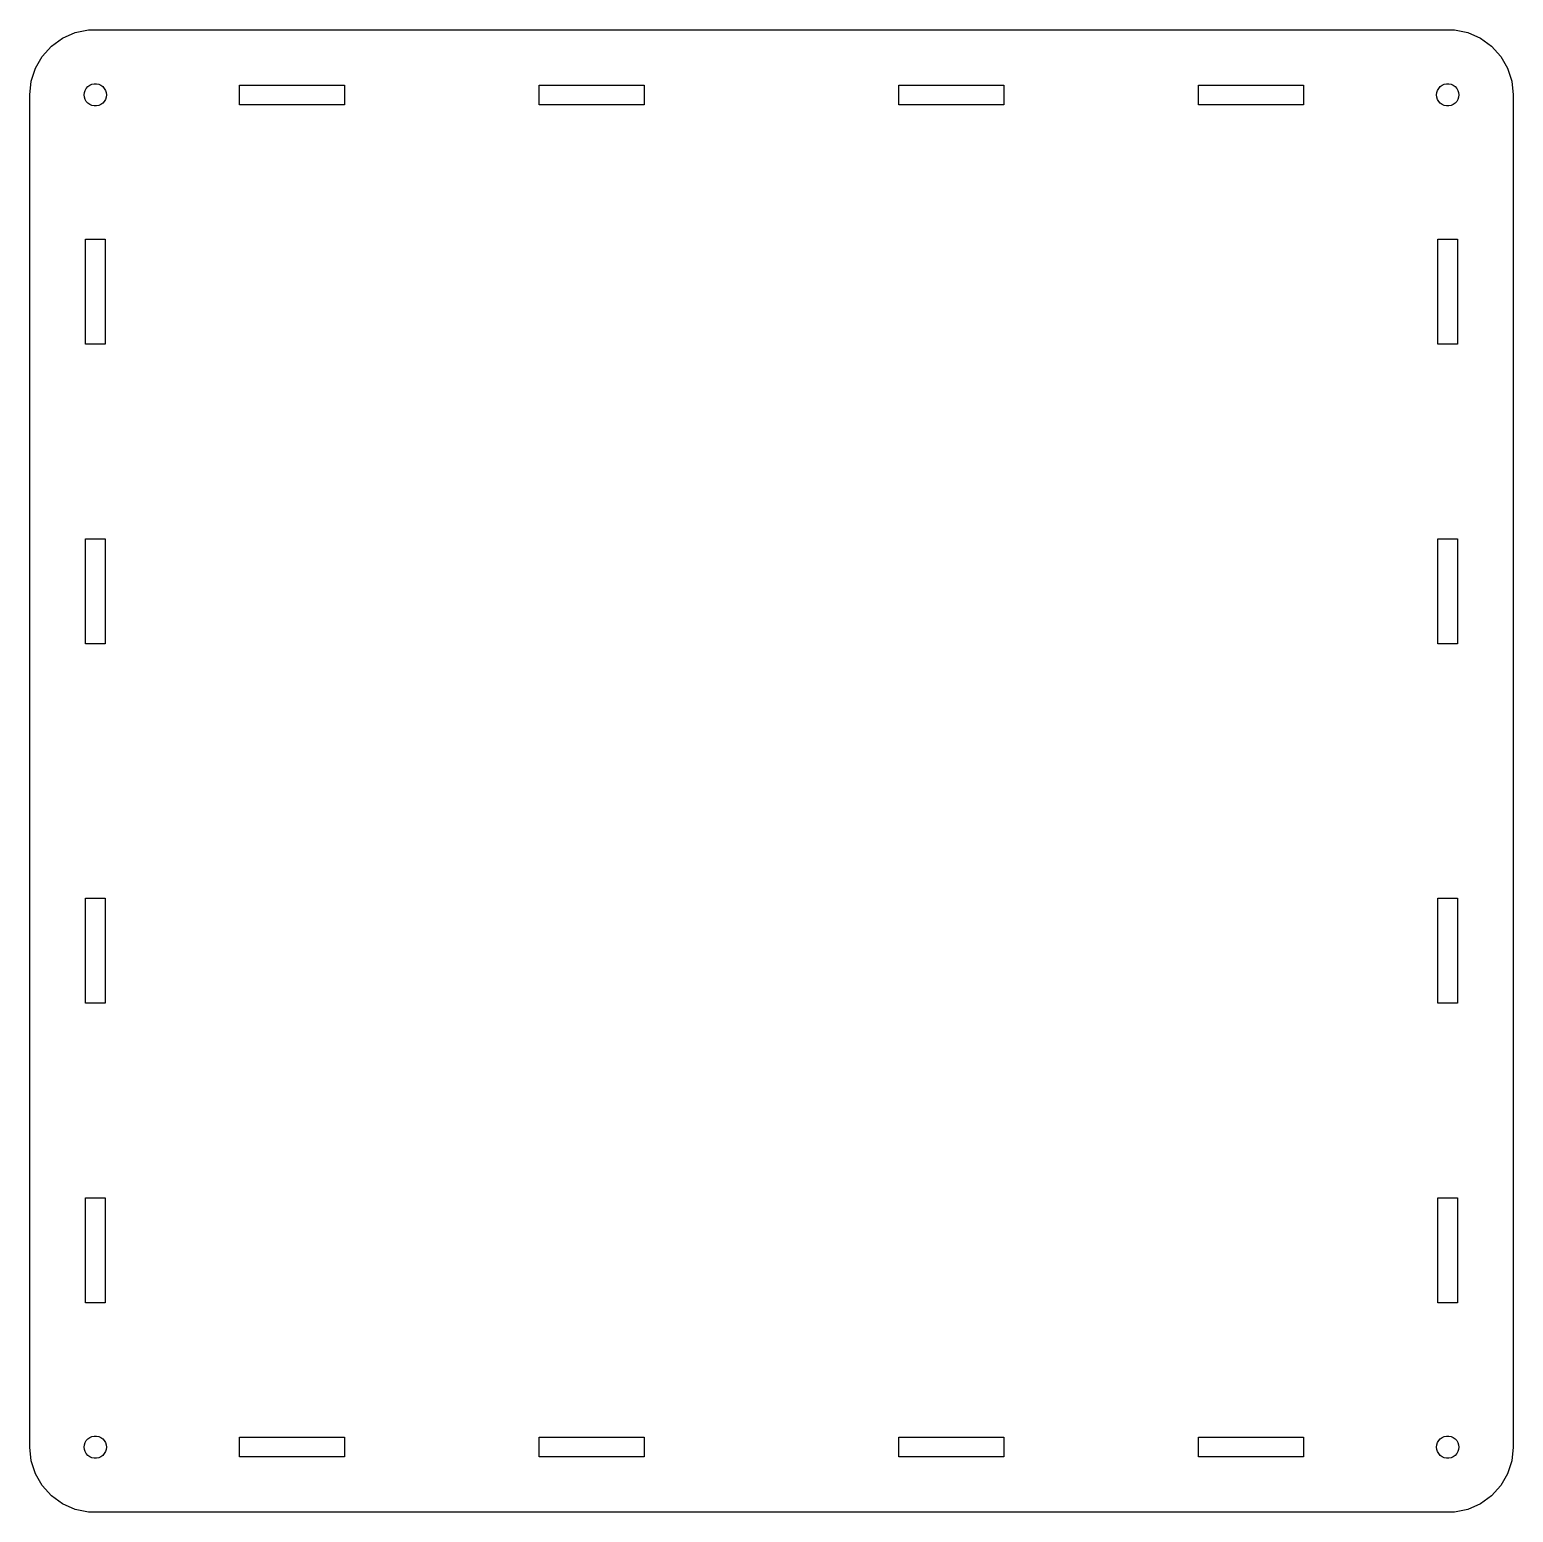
# Model space of a CAD drawing. Extents: x -12 to 214, y 34 to 260.
import ezdxf

# ---------------------------------------------------------------- set-up
doc = ezdxf.new("R2010")
doc.units = 0
doc.layers.add('Layer_1', color=7, linetype='CONTINUOUS')

msp = doc.modelspace()

# ---------------------------------------------------------------- linework, layer by layer
at = {"layer": 'Layer_1', "color": 7}
for points in [[(-12.277347, 43.684558), (-12.277347, 249.826556), (-12.058345, 251.905557), (-11.412344, 253.893556), (-10.367346, 255.704556), (-8.968345, 257.257554), (-7.277346, 258.486556), (-5.367345, 259.337555), (-3.322345, 259.771556), (204.909654, 259.771556), (206.954653, 259.337555), (208.864654, 258.486556), (210.555654, 257.257554), (211.954655, 255.704556), (212.999653, 253.893556), (213.645654, 251.905557), (213.864656, 249.826556), (213.864656, 43.684558), (213.645654, 41.605568), (212.999653, 39.617567), (211.954655, 37.806547), (210.555654, 36.253562), (208.864654, 35.024569), (206.954653, 34.173556), (204.909654, 33.739555), (-3.322345, 33.739555), (-5.367345, 34.173556), (-7.277346, 35.024569), (-8.968345, 36.253562), (-10.367346, 37.806547), (-11.412344, 39.617567), (-12.058345, 41.605568), (-12.277347, 43.684558)], [(-3.977346, 249.826556), (-3.940344, 250.179556), (-3.830345, 250.517554), (-3.652345, 250.825554), (-3.415346, 251.089556), (-3.127347, 251.298556), (-2.802345, 251.443556), (-2.455345, 251.517555), (-2.099347, 251.517555), (-1.752346, 251.443556), (-1.427345, 251.298556), (-1.139345, 251.089556), (-0.902346, 250.825554), (-0.724346, 250.517554), (-0.614344, 250.179556), (-0.577345, 249.826556), (-0.614344, 249.473555), (-0.724346, 249.135554), (-0.902346, 248.827557), (-1.139345, 248.563555), (-1.427345, 248.354555), (-1.752346, 248.209555), (-2.099347, 248.135556), (-2.455345, 248.135556), (-2.802345, 248.209555), (-3.127347, 248.354555), (-3.415346, 248.563555), (-3.652345, 248.827557), (-3.830345, 249.135554), (-3.940344, 249.473555), (-3.977346, 249.826556)], [(19.722654, 248.326556), (19.722654, 251.326555), (35.722656, 251.326555), (35.722656, 248.326556), (19.722654, 248.326556)], [(65.391654, 248.326556), (65.391654, 251.326555), (81.391654, 251.326555), (81.391654, 248.326556), (65.391654, 248.326556)], [(120.195654, 248.326556), (120.195654, 251.326555), (136.195655, 251.326555), (136.195655, 248.326556), (120.195654, 248.326556)], [(165.864653, 248.326556), (165.864653, 251.326555), (181.864655, 251.326555), (181.864655, 248.326556), (165.864653, 248.326556)], [(202.164654, 249.826556), (202.201653, 250.179556), (202.311655, 250.517554), (202.489655, 250.825554), (202.726654, 251.089556), (203.014653, 251.298556), (203.339655, 251.443556), (203.686656, 251.517555), (204.042653, 251.517555), (204.389654, 251.443556), (204.714656, 251.298556), (205.002655, 251.089556), (205.239654, 250.825554), (205.417654, 250.517554), (205.527653, 250.179556), (205.564655, 249.826556), (205.527653, 249.473555), (205.417654, 249.135554), (205.239654, 248.827557), (205.002655, 248.563555), (204.714656, 248.354555), (204.389654, 248.209555), (204.042653, 248.135556), (203.686656, 248.135556), (203.339655, 248.209555), (203.014653, 248.354555), (202.726654, 248.563555), (202.489655, 248.827557), (202.311655, 249.135554), (202.201653, 249.473555), (202.164654, 249.826556)], [(-3.777347, 211.826555), (-3.777347, 227.826554), (-0.777344, 227.826554), (-0.777344, 211.826555), (-3.777347, 211.826555)], [(202.364653, 211.826555), (202.364653, 227.826554), (205.364656, 227.826554), (205.364656, 211.826555), (202.364653, 211.826555)], [(-3.777347, 166.157556), (-3.777347, 182.157555), (-0.777344, 182.157555), (-0.777344, 166.157556), (-3.777347, 166.157556)], [(202.364653, 166.157556), (202.364653, 182.157555), (205.364656, 182.157555), (205.364656, 166.157556), (202.364653, 166.157556)], [(-3.777347, 111.353545), (-3.777347, 127.353569), (-0.777344, 127.353569), (-0.777344, 111.353545), (-3.777347, 111.353545)], [(202.364653, 111.353545), (202.364653, 127.353569), (205.364656, 127.353569), (205.364656, 111.353545), (202.364653, 111.353545)], [(-3.777347, 65.684542), (-3.777347, 81.684567), (-0.777344, 81.684567), (-0.777344, 65.684542), (-3.777347, 65.684542)], [(202.364653, 65.684542), (202.364653, 81.684567), (205.364656, 81.684567), (205.364656, 65.684542), (202.364653, 65.684542)], [(-3.977346, 43.684558), (-3.940344, 44.037562), (-3.830345, 44.375551), (-3.652345, 44.683568), (-3.415346, 44.947559), (-3.127347, 45.156545), (-2.802345, 45.30155), (-2.455345, 45.375549), (-2.099347, 45.375549), (-1.752346, 45.30155), (-1.427345, 45.156545), (-1.139345, 44.947559), (-0.902346, 44.683568), (-0.724346, 44.375551), (-0.614344, 44.037562), (-0.577345, 43.684558), (-0.614344, 43.331555), (-0.724346, 42.993565), (-0.902346, 42.685548), (-1.139345, 42.421557), (-1.427345, 42.212544), (-1.752346, 42.067566), (-2.099347, 41.993567), (-2.455345, 41.993567), (-2.802345, 42.067566), (-3.127347, 42.212544), (-3.415346, 42.421557), (-3.652345, 42.685548), (-3.830345, 42.993565), (-3.940344, 43.331555), (-3.977346, 43.684558)], [(202.164654, 43.684558), (202.201653, 44.037562), (202.311655, 44.375551), (202.489655, 44.683568), (202.726654, 44.947559), (203.014653, 45.156545), (203.339655, 45.30155), (203.686656, 45.375549), (204.042653, 45.375549), (204.389654, 45.30155), (204.714656, 45.156545), (205.002655, 44.947559), (205.239654, 44.683568), (205.417654, 44.375551), (205.527653, 44.037562), (205.564655, 43.684558), (205.527653, 43.331555), (205.417654, 42.993565), (205.239654, 42.685548), (205.002655, 42.421557), (204.714656, 42.212544), (204.389654, 42.067566), (204.042653, 41.993567), (203.686656, 41.993567), (203.339655, 42.067566), (203.014653, 42.212544), (202.726654, 42.421557), (202.489655, 42.685548), (202.311655, 42.993565), (202.201653, 43.331555), (202.164654, 43.684558)], [(19.722654, 42.184547), (19.722654, 45.184569), (35.722656, 45.184569), (35.722656, 42.184547), (19.722654, 42.184547)], [(65.391654, 42.184547), (65.391654, 45.184569), (81.391654, 45.184569), (81.391654, 42.184547), (65.391654, 42.184547)], [(120.195654, 42.184547), (120.195654, 45.184569), (136.195655, 45.184569), (136.195655, 42.184547), (120.195654, 42.184547)], [(165.864653, 42.184547), (165.864653, 45.184569), (181.864655, 45.184569), (181.864655, 42.184547), (165.864653, 42.184547)]]:
    msp.add_lwpolyline(points, dxfattribs=at)

doc.saveas('drawing.dxf')
